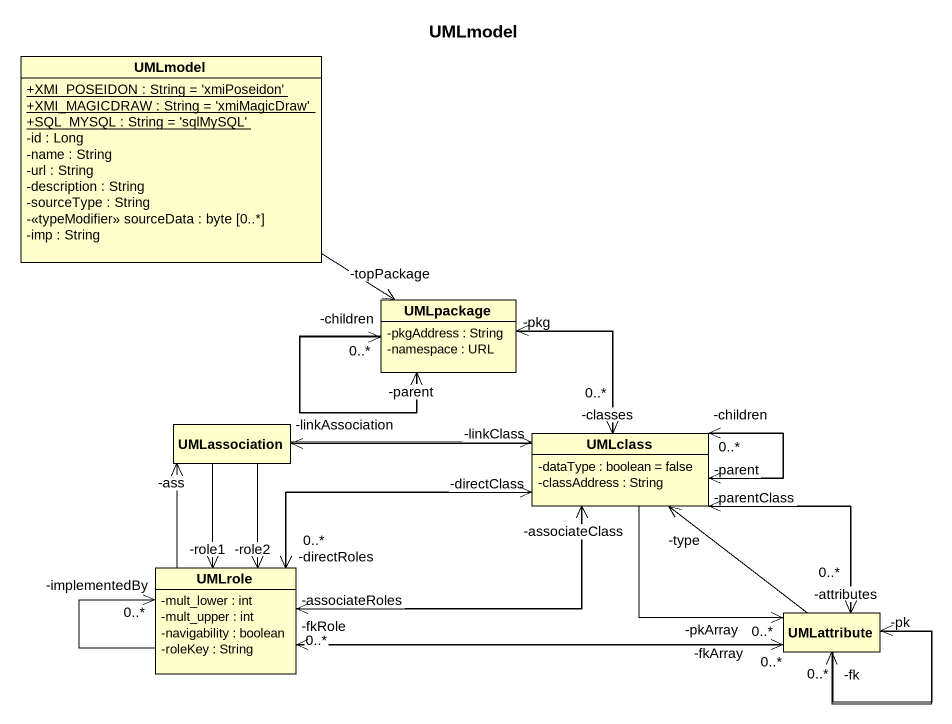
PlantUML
@startuml
title UMLmodel
hide circle
hide empty members
skinparam classAttributeIconSize 0
class UMLmodel {
  {static} +XMI_POSEIDON : String = 'xmiPoseidon'
  {static} +XMI_MAGICDRAW : String = 'xmiMagicDraw'
  {static} +SQL_MYSQL : String = 'sqlMySQL'
  -id : Long
  -name : String
  -url : String
  -description : String
  -sourceType : String
  -<<typeModifier>> sourceData : byte [0..*]
  -imp : String
}
class UMLpackage {
  -pkgAddress : String
  -namespace : URL
}
class UMLassociation
class UMLclass {
  -dataType : boolean = false
  -classAddress : String
}
class UMLrole {
  -mult_lower : int
  -mult_upper : int
  -navigability : boolean
  -roleKey : String
}
class UMLattribute
UMLpackage "-topPackage" <-up- UMLmodel
UMLpackage "-parent" <-- UMLpackage
UMLpackage "-children\n0..*" <-- UMLpackage
UMLpackage "-pkg" <-- UMLclass
UMLassociation "-linkAssociation" <-right- UMLclass
UMLassociation "-ass" <-- UMLrole
UMLclass "-classes\n0..*" <-up- UMLpackage
UMLclass "-linkClass" <-left- UMLassociation
UMLclass "-children\n0..*" <-- UMLclass
UMLclass "-parent" <-- UMLclass
UMLclass "-associateClass" <-left- UMLrole
UMLclass "-directClass" <-left- UMLrole
UMLclass "-parentClass" <-- UMLattribute
UMLclass "-type" <-- UMLattribute
UMLrole "-role2" <-up- UMLassociation
UMLrole "-role1" <-up- UMLassociation
UMLrole "-directRoles\n0..*" <-right- UMLclass
UMLrole "-associateRoles\n0..*" <-right- UMLclass
UMLrole --> "-implementedBy\n0..*" UMLrole
UMLrole "-fkRole" <-right- UMLattribute
UMLattribute "-attributes\n0..*" <-up- UMLclass
UMLattribute "-pkArray\n0..*" <-up- UMLclass
UMLattribute "-fkArray\n0..*" <-left- UMLrole
UMLattribute "-pk" <-- UMLattribute
UMLattribute "-fk\n0..*" <-- UMLattribute
@enduml
